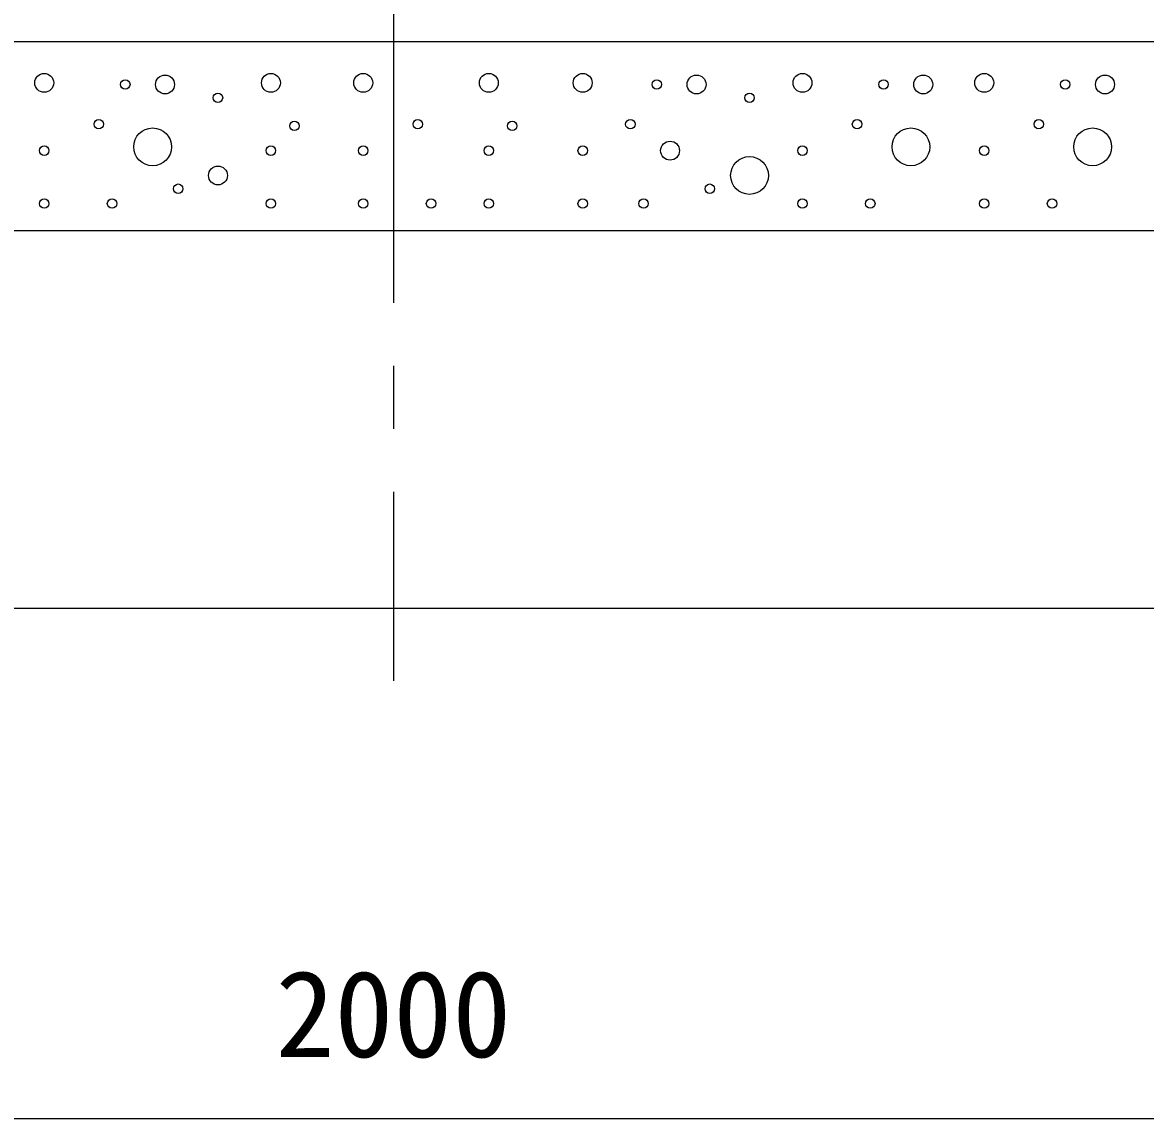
# Model space of a CAD drawing. Units: millimetres, scale not verified. Extents: x -67200 to 67200, y -23760 to 23760.
# Drawn here: x -53095 to -51668, y -487 to 905 of the extents above; entities that cross this region are included whole.
import ezdxf
from ezdxf.enums import TextEntityAlignment as Align

# ---------------------------------------------------------------- set-up
doc = ezdxf.new("R2010")
doc.units = ezdxf.units.MM
doc.header["$LTSCALE"] = 80
doc.linetypes.add('CHAIN1', pattern=[8, 5, -1, 1, -1])
for name, color, linetype, lineweight in [('0-0_CENTER', 7, 'CHAIN1', 25), ('0-1_DIM', 7, 'Continuous', 25), ('0-3_HATCH', 6, 'Continuous', 25), ('0-6_OUTLINE', 1, 'Continuous', 25)]:
    doc.layers.add(name, color=color, linetype=linetype, lineweight=lineweight)
doc.styles.add('ＭＳ ゴシック', font='')
doc.styles.get('ＭＳ ゴシック').set_extended_font_data('MS Gothic')

msp = doc.modelspace()

# ---------------------------------------------------------------- linework, layer by layer
at = {"layer": '0-0_CENTER'}
msp.add_line((-52623.13, 9269), (-52623.13, 68.98), dxfattribs=at)
at = {"layer": '0-1_DIM'}
msp.add_line((-55023.13, -487), (-50223.13, -487), dxfattribs=at)
at = {"layer": '0-3_HATCH'}
for centre, radius in [((-53067.05, 828.33), 12), ((-52964.1, 826.23), 6), ((-52913.63, 826.23), 12), ((-52779.05, 828.33), 12), ((-52661.79, 828.33), 12), ((-52502.26, 828.33), 12), ((-52382.98, 828.33), 12), ((-52288.79, 826.23), 6), ((-52238.31, 826.23), 12), ((-52103.73, 828.33), 12), ((-52000.79, 826.23), 6), ((-51950.31, 826.23), 12), ((-51872.81, 828.33), 12), ((-51769.87, 826.23), 6), ((-51719.4, 826.23), 12), ((-52846.34, 809.42), 6), ((-52171.03, 809.42), 6), ((-52997.75, 775.8), 6), ((-52929.32, 747), 24), ((-52749.25, 773.62), 6), ((-52592.49, 775.8), 6), ((-52472.46, 773.62), 6), ((-52322.43, 775.8), 6), ((-52034.43, 775.8), 6), ((-51966, 747), 24), ((-51803.51, 775.8), 6), ((-51735.09, 747), 24), ((-53067.05, 742.19), 6), ((-52779.05, 742.19), 6), ((-52661.79, 742.19), 6), ((-52502.26, 742.19), 6), ((-52382.98, 742.19), 6), ((-52271.96, 742.19), 12), ((-52103.73, 742.19), 6), ((-51872.81, 742.19), 6), ((-52171.03, 710.67), 24), ((-52846.34, 710.67), 12), ((-52896.81, 693.86), 6), ((-52221.49, 693.86), 6), ((-53067.05, 674.96), 6), ((-52980.92, 674.96), 6), ((-52779.05, 674.96), 6), ((-52661.79, 674.96), 6), ((-52575.66, 674.96), 6), ((-52502.26, 674.96), 6), ((-52382.98, 674.96), 6), ((-52305.6, 674.96), 6), ((-52103.73, 674.96), 6), ((-52017.6, 674.96), 6), ((-51872.81, 674.96), 6), ((-51786.69, 674.96), 6)]:
    msp.add_circle(centre, radius, dxfattribs=at)
at = {"layer": '0-6_OUTLINE'}
for p, q in [((-55023.13, 881), (-50223.13, 881)), ((-55023.13, 641), (-50223.13, 641)), ((-55023.13, 161), (-50223.13, 161))]:
    msp.add_line(p, q, dxfattribs=at)

# ---------------------------------------------------------------- texts
at = {"layer": '0-1_DIM', "style": 'ＭＳ ゴシック'}
msp.add_text('2000', height=110, dxfattribs=at).set_placement((-52773.13, -442), align=Align.BOTTOM_LEFT)

doc.saveas('drawing.dxf')
